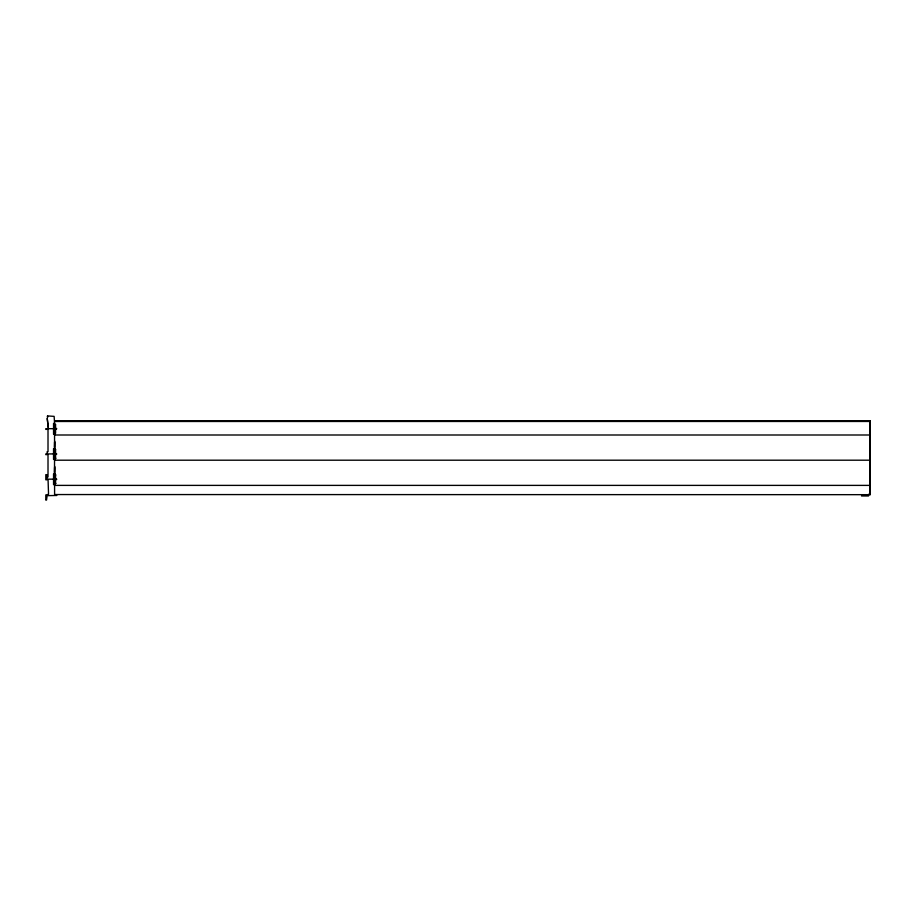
<?xml version="1.0" encoding="UTF-8"?>
<svg xmlns="http://www.w3.org/2000/svg" width="916" height="916" viewBox="0 0 916 916"><rect width="100%" height="100%" fill="white"/><g stroke="black" fill="none" stroke-linecap="round" stroke-linejoin="round"><path stroke-width="1.37" d="M47.54 415.921L47.529 417.467L47.529 415.921L54.136 416.379L54.582 423.261M55.109 459.511L55.521 458.561L54.399 456.924L55.75 458.252M55.097 484.679L55.521 483.74L54.388 482.102L55.739 483.419M54.502 459.271L54.559 434.47M54.399 451.153L55.521 449.516L55.109 448.565M54.25 434.184L54.239 423.375M54.479 434.07L55.532 433.199M54.307 433.508L54.88 432.936M54.559 442.199L54.479 447.168M54.88 458.183L54.307 458.756L54.193 458.023M55.532 458.447L54.25 459.431M54.559 467.446L54.479 472.416M54.307 484.003L54.88 483.43M54.365 484.644L54.559 459.718M55.532 483.694L53.552 484.679L53.552 473.858L55.532 474.854L55.567 478.587M55.739 475.003L54.388 476.32L55.521 474.683L55.097 473.744M54.193 448.611L55.532 449.607M54.582 420.948L870.2 420.959L870.2 494.674L54.582 494.548M54.582 421.337L870.2 421.303M54.582 421.463L869.96 421.463M53.552 428.161L54.788 428.161M55.624 428.161L56.792 428.78L55.624 429.398M53.54 428.677L45.8 428.677L45.8 429.375L48.01 429.375L48.01 451.702L47.14 451.702L47.14 453.924M53.552 429.398L54.788 429.398M54.479 434.184L53.552 434.184L53.552 423.364L55.532 424.36M54.582 434.997L869.96 434.997M54.479 448.611L53.552 448.611L53.552 459.431L54.479 459.431M53.552 453.409L54.788 453.409M55.624 453.409L56.792 454.027L55.624 454.645M53.54 453.924L45.8 453.924L45.8 454.622L48.01 454.622L48.01 476.95L47.14 476.95M53.552 454.645L54.788 454.645M54.582 460.198L869.96 460.198M53.552 478.656L54.788 478.656M55.624 478.656L56.792 479.274L55.624 479.892M53.552 479.16L47.14 479.171L47.094 474.66L45.811 474.66L45.811 479.801L48.067 479.801L48.548 494.296L45.8 494.938L45.8 500.079L46.521 500.079L47.14 495.659L56.803 495.464L54.594 494.629L54.582 485.011M53.552 479.892L54.788 479.892M54.582 485.388L869.96 485.388M870.166 494.331L868.528 494.331L868.528 495.968L861.498 495.968M54.88 424.623L54.307 424.039L54.193 424.784M54.88 449.87L54.307 449.287L54.193 450.031M54.88 475.118L54.307 474.534L54.193 475.278M869.96 420.948L869.96 494.709M55.567 424.452L55.567 428.093M55.567 429.467L55.567 433.108M55.567 449.699L55.567 453.34M55.567 454.714L55.567 458.355M55.567 479.961L55.567 483.602M54.926 424.715L54.926 428.035M54.926 429.524L54.926 432.844M54.926 449.962L54.926 453.283M54.926 454.771L54.926 458.092M54.926 475.209L54.926 478.53M54.926 480.018L54.926 483.339M54.823 441.283L54.823 449.687M54.823 466.473L54.823 474.889M54.193 432.776L54.193 433.875M54.193 483.27L54.193 483.957M47.243 418.498L48.399 428.677L47.243 418.498"/></g></svg>
